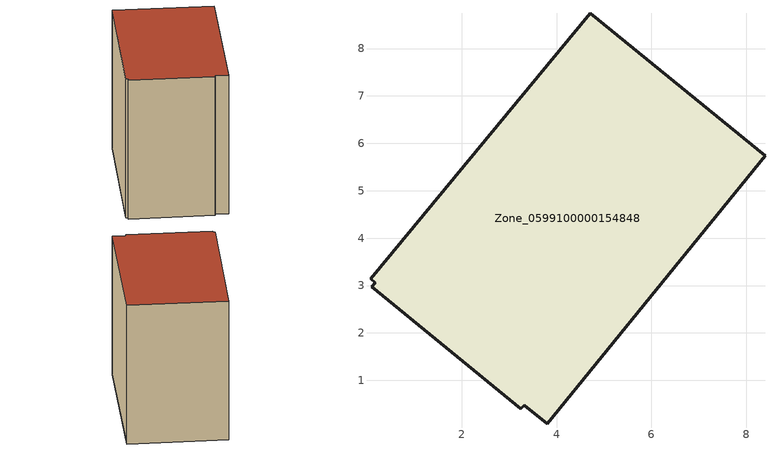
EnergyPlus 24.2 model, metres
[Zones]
Zone_0599100000154848
 floor ground (C_G): 3.32,0.48 3.24,0.4 0.1,2.97 0.18,3.06 0.07,3.14 4.71,8.74 8.4,5.74 3.8,0.09 z0
 wall outside (C_F): 4.71,8.74 0.07,3.14 0.18,3.06 0.1,2.97 3.24,0.4 3.32,0.48 3.8,0.09 8.4,5.74 4.71,8.74 z0:7.21
 roof outside (C_R): 3.32,0.48 3.8,0.09 8.4,5.74 4.71,8.74 0.07,3.14 0.18,3.06 0.1,2.97 3.24,0.4 z7.21
[BUILDING]
Pand.0599100000154848: North Axis=0; Terrain=City; Loads Convergence Tolerance Value=0.04; Temperature Convergence Tolerance Value=0.4; Solar Distribution=FullExterior; Maximum Number of Warmup Days=25; Minimum Number of Warmup Days=1
[Site:Location]
Rotterdam.The.Hague.AP_ZH_NLD Design_Conditions: Latitude=51.96; Longitude=4.45; Time Zone=1; Elevation=-4.5
[SITE:GROUNDTEMPERATURE:BUILDINGSURFACE]
18, 18, 18, 18, 18, 18, 18, 18, 18, 18, 18, 18
[MATERIAL] Thermal Absorptance=0.9; Solar Absorptance=0.7; Visible Absorptance=0.7
Name | Roughness | Thickness | Conductivity | Density | Specific Heat
G.TI.1946-1964 | MediumSmooth | 0.15 | 1 | 540 | 1210
F.TI.1946-1964 | Rough | 0.3 | 0.857143 | 1920 | 840
R.TI.1946-1964 | MediumRough | 0.2 | 0.277778 | 1500 | 1000
[CONSTRUCTION]
C_G: G.TI.1946-1964
C_F: F.TI.1946-1964
C_R: R.TI.1946-1964
[ZONE]
Zone_0599100000154848: Type=1; Multiplier=1; Ceiling Height=Autocalculate; Volume=Autocalculate; Floor Area=autocalculate; Part of Total Floor Area=Yes
[ZONEINFILTRATION:DESIGNFLOWRATE]
Infil_Zone_0599100000154848: Zone or ZoneList or Space or SpaceList=Zone_0599100000154848; Schedule=AlwaysOn; Design Flow Rate Calculation Method=Flow/Area; Flow Rate per Floor Area=0.003; Constant Term Coefficient=1; Temperature Term Coefficient=0; Velocity Term Coefficient=0; Velocity Squared Term Coefficient=0
[HVACTEMPLATE:ZONE:IDEALLOADSAIRSYSTEM]
Zone_0599100000154848: Maximum Heating Supply Air Temperature=50; Minimum Cooling Supply Air Temperature=13; Maximum Heating Supply Air Humidity Ratio=0.0156; Minimum Cooling Supply Air Humidity Ratio=0.0077; Heating Limit=NoLimit; Cooling Limit=NoLimit; Dehumidification Control Type=ConstantSensibleHeatRatio; Cooling Sensible Heat Ratio=0.7; Dehumidification Setpoint=60; Humidification Control Type=None; Humidification Setpoint=30; Outdoor Air Method=None; Outdoor Air Flow Rate per Person=0.00944; Outdoor Air Flow Rate per Zone Floor Area=0; Outdoor Air Flow Rate per Zone=0; Demand Controlled Ventilation Type=None; Outdoor Air Economizer Type=NoEconomizer; Heat Recovery Type=None; Sensible Heat Recovery Effectiveness=0.7; Latent Heat Recovery Effectiveness=0.65
[ZONECONTROL:THERMOSTAT]
ThermostatControl_Zone_0599100000154848: Zone or ZoneList=Zone_0599100000154848; Control Type Schedule=DualSetpointControlType; Control 1=Thermostat_Zone_0599100000154848; Temperature Difference Between Cutout And Setpoint=0
[THERMOSTATSETPOINT:DUALSETPOINT]
Thermostat_Zone_0599100000154848: Heating Setpoint Temperature Schedule=HeatingSetpoint_Zone_0599100000154848; Cooling Setpoint Temperature Schedule=CoolingSetpoint_Zone_0599100000154848
[SCHEDULE:COMPACT]
HeatingSetpoint_Zone_0599100000154848: Through: 12/31, For: AllDays, Until: 24:00, 21
CoolingSetpoint_Zone_0599100000154848: Through: 12/31, For: AllDays, Until: 24:00, 24
DualSetpointControlType: Through: 12/31, For: AllDays, Until: 24:00, 4
AlwaysOn: Through: 12/31, For: AllDays, Until: 24:00, 1
